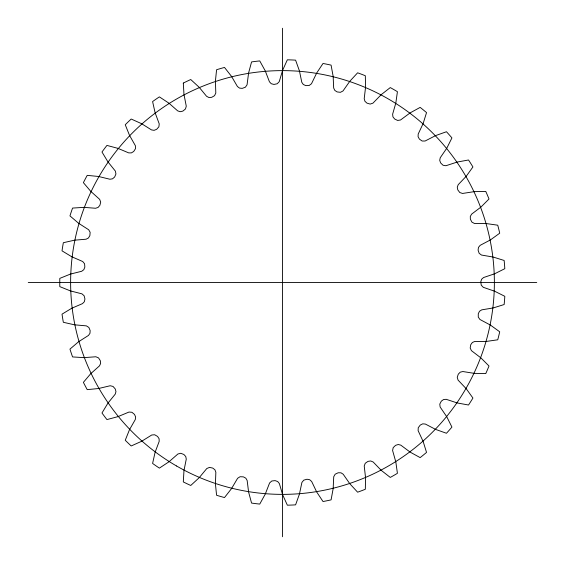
<?xml version="1.0" encoding="UTF-8"?>
<svg xmlns="http://www.w3.org/2000/svg" width="565" height="565" viewBox="0 0 565 565"><rect width="100%" height="100%" fill="white"/><g stroke="black" fill="none" stroke-linecap="round" stroke-linejoin="round"><path stroke-width="0.85" d="M28.25 282.5L536.75 282.5M282.5 28.25L282.5 536.75M183.307 83.069L183.978 94.461L186.273 106.192L185.468 108.981L183.095 110.924A13.927 13.927 0 0 1 182.714 111.143L180.157 111.708L177.671 110.86L168.914 103.162L159.387 96.876A222.737 222.737 0 0 0 152.599 101.559L155.093 112.696L159.238 123.905L158.892 126.793L156.865 129.088A13.927 13.927 0 0 1 156.519 129.364L154.083 130.338L151.491 129.901L141.617 123.707L131.2 119.031A222.737 222.737 0 0 0 125.253 124.745L129.505 135.339L135.395 145.735L135.515 148.637L133.877 151.229A13.927 13.927 0 0 1 133.58 151.561L131.341 152.903L128.714 152.889L117.965 148.362L106.94 145.417A222.737 222.737 0 0 0 101.983 152.006L107.88 161.781L115.366 171.103L115.945 173.949L114.744 176.767A13.927 13.927 0 0 1 114.504 177.142L112.506 178.83L109.914 179.239L98.578 176.492L87.222 175.355A222.737 222.737 0 0 0 83.394 182.657L90.774 191.358L99.659 199.353L100.69 202.072L99.963 205.046A13.927 13.927 0 0 1 99.779 205.455L98.077 207.44L95.584 208.259L83.959 207.362L72.567 208.068A222.737 222.737 0 0 0 69.954 215.887L78.641 223.295L88.691 229.764L90.139 232.279L89.899 235.33A13.927 13.927 0 0 1 89.786 235.76L88.43 237.999L86.092 239.207L74.474 240.189L63.344 242.71A222.737 222.737 0 0 0 62.023 250.846L71.783 256.764L82.737 261.531L84.581 263.784L84.828 266.842A13.927 13.927 0 0 1 84.785 267.28L83.804 269.703L81.692 271.271L70.385 274.103L59.798 278.376A222.737 222.737 0 0 0 59.798 286.625L70.385 290.897L81.96 293.849L84.136 295.778L84.877 298.751A13.927 13.927 0 0 1 84.905 299.196L84.326 301.745L82.49 303.631L71.783 308.236L62.023 314.154A222.737 222.737 0 0 0 63.344 322.29L74.474 324.811L86.381 325.871L88.839 327.425L90.04 330.243A13.927 13.927 0 0 1 90.146 330.673L89.976 333.286L88.472 335.44L78.641 341.705L69.954 349.114A222.737 222.737 0 0 0 72.567 356.932L83.959 357.638L95.873 356.769L98.55 357.913L100.189 360.498A13.927 13.927 0 0 1 100.358 360.908L100.619 363.514L99.475 365.88L90.774 373.642L83.394 382.343A222.737 222.737 0 0 0 87.222 389.645L98.578 388.508L110.203 385.747L113.028 386.439L115.062 388.727A13.927 13.927 0 0 1 115.295 389.108L115.966 391.637L115.225 394.158L107.88 403.219L101.983 412.994A222.737 222.737 0 0 0 106.94 419.583L117.965 416.638L128.997 412.047L131.899 412.281L134.272 414.216A13.927 13.927 0 0 1 134.562 414.548L135.628 416.942L135.296 419.548L129.505 429.661L125.253 440.255A222.737 222.737 0 0 0 131.2 445.969L141.617 441.293L151.766 434.993L154.669 434.76L157.317 436.286A13.927 13.927 0 0 1 157.663 436.568L159.097 438.758L159.189 441.385L155.093 452.304L152.599 463.441A222.737 222.737 0 0 0 159.387 468.124L168.914 461.838L177.918 453.985L180.744 453.292L183.611 454.373A13.927 13.927 0 0 1 183.992 454.599L185.758 456.527L186.273 459.105L183.978 470.539L183.307 481.931A222.737 222.737 0 0 0 190.751 485.469L199.155 477.736L206.783 468.54L209.46 467.403L212.461 468.011A13.927 13.927 0 0 1 212.871 468.173L214.933 469.79L215.851 472.255L215.42 483.908L216.579 495.265A222.737 222.737 0 0 0 224.503 497.553L231.551 488.577L237.611 478.28L240.069 476.726L243.127 476.846A13.927 13.927 0 0 1 243.557 476.938L245.846 478.209L247.152 480.49L248.6 492.059L251.566 503.083A222.737 222.737 0 0 0 259.752 504.079L265.268 494.085L269.597 482.948L271.772 481.013L274.809 480.645A13.927 13.927 0 0 1 275.254 480.667L277.719 481.55L279.371 483.598L282.648 494.785L287.352 505.188A222.737 222.737 0 0 0 295.587 504.856L299.429 494.107L301.915 482.418L303.758 480.165L306.696 479.311A13.927 13.927 0 0 1 307.134 479.261L309.712 479.742L311.668 481.493L316.704 492.009L323.011 501.529A222.737 222.737 0 0 0 331.083 499.877L333.152 488.654L333.731 476.719L335.186 474.197L337.955 472.884A13.927 13.927 0 0 1 338.379 472.764L340.999 472.82L343.209 474.24L349.869 483.81L357.617 492.193A222.737 222.737 0 0 0 365.329 489.269L365.569 477.856L364.227 465.984L365.258 463.265L367.773 461.52A13.927 13.927 0 0 1 368.175 461.337L370.767 460.976L373.183 462.015L381.29 470.398L390.281 477.425A222.737 222.737 0 0 0 397.421 473.308L395.832 462L392.597 450.496L393.184 447.65L395.387 445.524A13.927 13.927 0 0 1 395.754 445.277L398.254 444.507L400.804 445.149L410.148 452.12L420.155 457.615A222.737 222.737 0 0 0 426.54 452.403L423.157 441.498L418.121 430.657L418.241 427.754L420.077 425.304A13.927 13.927 0 0 1 420.395 425L422.74 423.835L425.36 424.061L435.707 429.442L446.463 433.263A222.737 222.737 0 0 0 451.929 427.091L446.837 416.878L440.135 406.984L439.782 404.102L441.201 401.383A13.927 13.927 0 0 1 441.47 401.037L443.603 399.512L446.223 399.314L457.29 402.965L468.519 405.013A222.737 222.737 0 0 0 472.926 398.043L466.266 388.777L458.06 380.09L457.247 377.293L458.215 374.39A13.927 13.927 0 0 1 458.427 374.002L460.284 372.151L462.841 371.537L474.353 373.366L485.766 373.585A222.737 222.737 0 0 0 489 366L480.935 357.92L471.443 350.66L470.193 348.033L470.68 345.01A13.927 13.927 0 0 1 470.829 344.594L472.361 342.475L474.784 341.458L486.444 341.415L497.744 339.798A222.737 222.737 0 0 0 499.714 331.796L490.462 325.108L479.925 319.472L478.273 317.078L478.273 314.013A13.927 13.927 0 0 1 478.35 313.582L479.523 311.244L481.754 309.846L493.252 307.939L504.15 304.528A222.737 222.737 0 0 0 504.813 296.314L494.608 291.201L483.301 287.324L481.288 285.226L480.794 282.203A13.927 13.927 0 0 1 480.794 281.758L481.585 279.265L483.562 277.535L494.608 273.799L504.813 268.686A222.737 222.737 0 0 0 504.15 260.472L493.252 257.061L481.472 255.048L479.148 253.304L478.174 250.401A13.927 13.927 0 0 1 478.11 249.963L478.484 247.371L480.158 245.344L490.462 239.892L499.714 233.204A222.737 222.737 0 0 0 497.744 225.202L486.444 223.585L474.494 223.486L471.923 222.137L470.497 219.425A13.927 13.927 0 0 1 470.355 219.008L470.313 216.388L471.641 214.121L480.935 207.08L489 199A222.737 222.737 0 0 0 485.766 191.415L474.353 191.634L462.544 193.456L459.783 192.531L457.94 190.087A13.927 13.927 0 0 1 457.742 189.692L457.276 187.114L458.222 184.663L466.266 176.224L472.926 166.958A222.737 222.737 0 0 0 468.519 159.987L457.29 162.035L445.926 165.729L443.059 165.263L440.848 163.144A13.927 13.927 0 0 1 440.58 162.784L439.711 160.319L440.248 157.741L446.837 148.122L451.929 137.909A222.737 222.737 0 0 0 446.463 131.737L435.707 135.558L425.078 141.024L422.168 141.024L419.647 139.287A13.927 13.927 0 0 1 419.329 138.976L418.079 136.681L418.199 134.053L423.157 123.502L426.54 112.597A222.737 222.737 0 0 0 420.155 107.385L410.148 112.88L400.536 119.985L397.668 120.451L394.9 119.137A13.927 13.927 0 0 1 394.54 118.883L392.929 116.821L392.626 114.208L395.832 103L397.421 91.692A222.737 222.737 0 0 0 390.281 87.575L381.29 94.602L372.942 103.155L370.181 104.073L367.236 103.226A13.927 13.927 0 0 1 366.84 103.035L364.919 101.248L364.206 98.727L365.569 87.144L365.329 75.731A222.737 222.737 0 0 0 357.617 72.807L349.869 81.191L342.997 90.965L340.427 92.321L337.383 91.954A13.927 13.927 0 0 1 336.959 91.827L334.784 90.379L333.668 87.999L333.152 76.346L331.083 65.123A222.737 222.737 0 0 0 323.011 63.471L316.704 72.991L311.492 83.747L309.168 85.492L306.11 85.619A13.927 13.927 0 0 1 305.672 85.562L303.285 84.482L301.802 82.306L299.429 70.893L295.587 60.144A222.737 222.737 0 0 0 287.352 59.812L282.648 70.215L279.237 81.664L277.217 83.761L274.223 84.383A13.927 13.927 0 0 1 273.778 84.397L271.249 83.712L269.441 81.805L265.268 70.915L259.752 60.921A222.737 222.737 0 0 0 251.566 61.917L248.6 72.942L247.06 84.792L245.408 87.187L242.547 88.274A13.927 13.927 0 0 1 242.11 88.359L239.511 88.091L237.413 86.502L231.551 76.423L224.503 67.447A222.737 222.737 0 0 0 216.579 69.735L215.42 81.092L215.802 93.034L214.559 95.662L211.91 97.201A13.927 13.927 0 0 1 211.494 97.35L208.881 97.505L206.557 96.269L199.155 87.264L190.751 79.531A222.737 222.737 0 0 0 183.307 83.069M176.562 465.991A211.875 211.875 0 0 0 494.375 282.5A211.875 211.875 0 0 0 176.562 99.009A211.875 211.875 0 0 0 176.562 465.991"/></g></svg>
